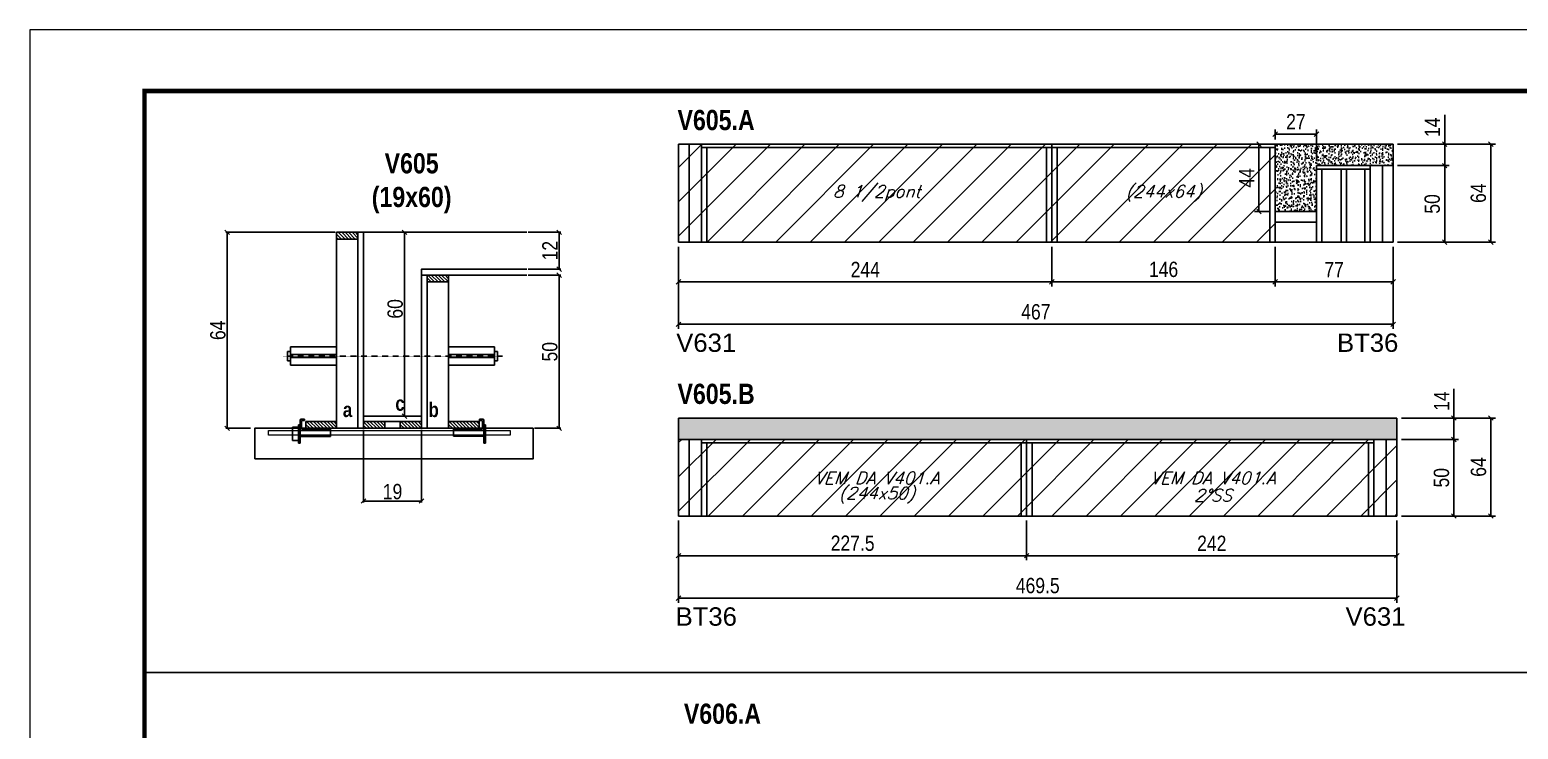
# Model space of a CAD drawing. Extents: x 3309 to 9590, y -2522 to 14608.
# Drawn here: x 4908 to 5881, y 13003 to 13459 of the extents above; entities that cross this region are included whole.
import ezdxf

# ---------------------------------------------------------------- set-up
doc = ezdxf.new("R2010")
doc.units = 0
doc.linetypes.add('DASHED', pattern=[0.75, 0.5, -0.25])
doc.linetypes.add('HIDDEN', pattern=[0.375, 0.25, -0.125])
for name, color, linetype in [('5', 5, 'Continuous'), ('barrote', 251, 'Continuous'), ('COTA', 241, 'Continuous'), ('detalhes', 4, 'Continuous'), ('NOMENCLATURA', 7, 'Continuous'), ('Painéis', 200, 'Continuous'), ('presilha', 1, 'Continuous'), ('SARR_2.2x10', 60, 'Continuous'), ('SARR_2.2x7', 40, 'Continuous'), ('SARR_3.5x7', 81, 'Continuous'), ('TENSOR', 3, 'Continuous'), ('texto', 7, 'Continuous')]:
    doc.layers.add(name, color=color, linetype=linetype)
for name, color, linetype, lineweight in [('CONCRETO', 251, 'Continuous', 25), ('Folhas', 255, 'Continuous', 9), ('Hachura', 251, 'Continuous', 9), ('SARRAFO DE PRESSAO', 251, 'DASHED', 9), ('SCO-___-LAJ', 2, 'Continuous', 0)]:
    doc.layers.add(name, color=color, linetype=linetype, lineweight=lineweight)
doc.styles.add('COTA TECNICA', font='techl___.ttf', dxfattribs={"height": 10})
doc.styles.add('COTA TECNICA 2X', font='techl___.ttf', dxfattribs={"height": 10})
doc.styles.add('Romans', font='romans.shx')
doc.styles.get("Standard").update_dxf_attribs({"font": 'arial.ttf'})
doc.styles.add('TECNICA', font='techb___.ttf', dxfattribs={"height": 10})
doc.dimstyles.new('PAINEL', dxfattribs={"dimtxt": 10, "dimasz": 3, "dimexe": 3, "dimexo": 3, "dimgap": 3, "dimtad": 1, "dimdec": 1, "dimzin": 12, "dimdsep": 46, "dimtxsty": 'COTA TECNICA', "dimblk1": 'OBLIQUE', "dimblk2": 'OBLIQUE', "dimsah": 1, "dimcen": 0.9, "dimclrd": 4, "dimclre": 4, "dimclrt": 240, "dimadec": 1, "dimazin": 3, "dimtfac": 1, "dimtdec": 1, "dimtmove": 0, "dimatfit": 3, "dimfxl": 1, "dimtolj": 1, "dimtzin": 12, "dimarcsym": 0})
doc.dimstyles.new('SECAO', dxfattribs={"dimscale": 0.333333, "dimtxt": 5, "dimasz": 9, "dimexe": 3, "dimexo": 3, "dimgap": 3, "dimtad": 1, "dimdec": 1, "dimlfac": 0.5, "dimzin": 12, "dimdsep": 46, "dimtxsty": 'COTA TECNICA 2X', "dimblk1": 'OBLIQUE', "dimblk2": 'OBLIQUE', "dimsah": 1, "dimcen": 0.9, "dimclrd": 4, "dimclre": 4, "dimclrt": 240, "dimadec": 1, "dimazin": 3, "dimtfac": 1, "dimtdec": 1, "dimtmove": 0, "dimatfit": 3, "dimfxl": 1, "dimtolj": 1, "dimtzin": 12, "dimarcsym": 0})
pattern_1 = [(135, (38361.551, -110313.1504), (-1.122532015, -1.122532015), [])]

# ---------------------------------------------------------------- blocks, each defined once
blk = doc.blocks.new('9999999999')
at = {"layer": 'Folhas'}
blk.add_lwpolyline([(98138.98, 34190.21), (99623.98, 34190.21), (99623.98, 35240.21), (98138.98, 35240.21)], close=True, dxfattribs=at)
at = {"layer": 'Folhas', "color": 30, "const_width": 3}
blk.add_lwpolyline([(98213.98, 34230.21), (99583.98, 34230.21), (99583.98, 35200.21), (98213.98, 35200.21)], close=True, dxfattribs=at)
blk = doc.blocks.new('_Oblique')
at = {"color": 0, "linetype": 'ByBlock', "lineweight": -2}
blk.add_line((-0.5, -0.5), (0.5, 0.5), dxfattribs=at)
blk = doc.blocks.new('*D12')
at = {"layer": 'COTA', "color": 4, "lineweight": -2, "transparency": 16777216}
for p, q in [((5126.01, 13198.02), (5126.01, 13150.55)), ((5164.01, 13198.02), (5164.01, 13150.55)), ((5164.01, 13151.55), (5126.01, 13151.55))]:
    blk.add_line(p, q, dxfattribs=at)
at = {"layer": 'Defpoints', "color": 0, "transparency": 16777216}
for p in [(5126.01, 13199.02), (5164.01, 13199.02), (5126.01, 13151.55)]:
    blk.add_point(p, dxfattribs=at)
at = {"layer": 'COTA', "color": 4, "lineweight": -2, "transparency": 16777216, "xscale": 3, "yscale": 3, "zscale": 3, "rotation": 180}
blk.add_blockref('_Oblique', (5126.01, 13151.55), dxfattribs=at)
at = {"layer": 'COTA', "color": 4, "lineweight": -2, "transparency": 16777216, "xscale": 3, "yscale": 3, "zscale": 3}
blk.add_blockref('_Oblique', (5164.01, 13151.55), dxfattribs=at)
at = {"layer": 'COTA', "color": 240, "transparency": 16777216, "insert": (5145.01, 13157.63), "char_height": 10, "attachment_point": 5, "style": 'COTA TECNICA 2X'}
blk.add_mtext('\\A1;19', dxfattribs=at)
blk = doc.blocks.new('PRESILHA METÁLICA 1')
at = {"layer": 'presilha'}
for p, q in [((6, 15.5), (7.5, 15.5)), ((6, -2.5), (6, 15.5)), ((7.5, 10.6), (7.5, 19.9)), ((7.5, 15.5), (7.5, -2.5)), ((12, 21), (8.6, 21)), ((9, 11.6), (9, 18.9)), ((12, 19.5), (9.6, 19.5)), ((12, 21), (12, 19.5)), ((0, 13), (6, 13)), ((0, 13), (0, 0)), ((6, 0), (0, 0)), ((6, 13), (6, 0)), ((37.5, 4.1), (7.5, 4.1)), ((37.5, 11), (9.6, 11)), ((37.5, 11), (37.5, 4.1)), ((7.5, -2.5), (6, -2.5))]:
    blk.add_line(p, q, dxfattribs=at)
for centre, radius, start, end in [((8.6, 19.9), 1.14, 90, 180), ((9.6, 18.9), 0.57, 90, 180), ((9.6, 11.6), 0.57, 180, 270)]:
    blk.add_arc(centre, radius, start, end, dxfattribs=at)
blk = doc.blocks.new('PRESILHA METÁLICA 2')
at = {"layer": 'presilha'}
for p, q in [((-5.2, 23.5), (-5.2, 22)), ((-5.2, 23.5), (-1.9, 23.5)), ((-5.2, 22), (-2.8, 22)), ((-2.2, 14.1), (-2.2, 21.4)), ((0.8, 18), (-0.8, 18)), ((-0.8, 18), (-0.8, 0)), ((-0.8, 14.6), (-0.8, 22.4)), ((0.8, 0), (0.8, 18)), ((-30.8, 13.5), (-30.8, 6.6)), ((-30.8, 13.5), (-2.8, 13.5)), ((-30.8, 6.6), (-0.8, 6.6)), ((-0.8, 0), (0.8, 0))]:
    blk.add_line(p, q, dxfattribs=at)
for centre, radius, start, end in [((-2.8, 21.4), 0.57, 0, 90), ((-1.9, 22.4), 1.14, 0, 90), ((-2.8, 14.1), 0.57, 270, 0)]:
    blk.add_arc(centre, radius, start, end, dxfattribs=at)
blk = doc.blocks.new('*D13')
at = {"layer": 'COTA', "color": 4, "lineweight": -2, "transparency": 16777216}
for p, q in [((5107.41, 13327.02), (5035.97, 13327.02)), ((5036.97, 13327.02), (5036.97, 13199.02)), ((5052.2, 13199.02), (5035.97, 13199.02))]:
    blk.add_line(p, q, dxfattribs=at)
at = {"layer": 'Defpoints', "color": 0, "transparency": 16777216}
for p in [(5108.41, 13327.02), (5036.97, 13199.02), (5053.2, 13199.02)]:
    blk.add_point(p, dxfattribs=at)
at = {"layer": 'COTA', "color": 4, "lineweight": -2, "transparency": 16777216, "xscale": 3, "yscale": 3, "zscale": 3}
for p, rotation in [((5036.97, 13327.02), 90), ((5036.97, 13199.02), 270)]:
    blk.add_blockref('_Oblique', p, dxfattribs=dict(at, rotation=rotation))
at = {"layer": 'COTA', "color": 240, "transparency": 16777216, "insert": (5030.86, 13263.02), "char_height": 10, "attachment_point": 5, "rotation": 90, "style": 'COTA TECNICA 2X'}
blk.add_mtext('\\A1;64', dxfattribs=at)
blk = doc.blocks.new('*D14')
at = {"layer": 'COTA', "color": 4, "lineweight": -2, "transparency": 16777216}
for p, q in [((5233.71, 13299.02), (5254.93, 13299.02)), ((5253.93, 13299.02), (5253.93, 13199.02)), ((5237.83, 13199.02), (5254.93, 13199.02))]:
    blk.add_line(p, q, dxfattribs=at)
at = {"layer": 'Defpoints', "color": 0, "transparency": 16777216}
for p in [(5232.71, 13299.02), (5236.83, 13199.02), (5253.93, 13199.02)]:
    blk.add_point(p, dxfattribs=at)
at = {"layer": 'COTA', "color": 4, "lineweight": -2, "transparency": 16777216, "xscale": 3, "yscale": 3, "zscale": 3}
for p, rotation in [((5253.93, 13299.02), 90), ((5253.93, 13199.02), 270)]:
    blk.add_blockref('_Oblique', p, dxfattribs=dict(at, rotation=rotation))
at = {"layer": 'COTA', "color": 240, "transparency": 16777216, "insert": (5247.82, 13249.02), "char_height": 10, "attachment_point": 5, "rotation": 90, "style": 'COTA TECNICA 2X'}
blk.add_mtext('\\A1;50', dxfattribs=at)
blk = doc.blocks.new('*D15')
at = {"layer": 'COTA', "color": 4, "lineweight": -2, "transparency": 16777216}
for p, q in [((5163.01, 13327.02), (5151.84, 13327.02)), ((5152.84, 13207.02), (5152.84, 13327.02)), ((5163.01, 13207.02), (5151.84, 13207.02))]:
    blk.add_line(p, q, dxfattribs=at)
at = {"layer": 'Defpoints', "color": 0, "transparency": 16777216}
for p in [(5152.84, 13327.02), (5164.01, 13327.02), (5164.01, 13207.02)]:
    blk.add_point(p, dxfattribs=at)
at = {"layer": 'COTA', "color": 4, "lineweight": -2, "transparency": 16777216, "xscale": 3, "yscale": 3, "zscale": 3}
for p, rotation in [((5152.84, 13327.02), 90), ((5152.84, 13207.02), 270)]:
    blk.add_blockref('_Oblique', p, dxfattribs=dict(at, rotation=rotation))
at = {"layer": 'COTA', "color": 240, "transparency": 16777216, "insert": (5146.73, 13277.02), "char_height": 10, "attachment_point": 5, "rotation": 90, "style": 'COTA TECNICA 2X'}
blk.add_mtext('\\A1;60', dxfattribs=at)
blk = doc.blocks.new('*D16')
at = {"layer": 'COTA', "color": 4, "lineweight": -2, "transparency": 16777216}
for p, q in [((5233.71, 13327.02), (5254.93, 13327.02)), ((5253.93, 13303.02), (5253.93, 13327.02)), ((5233.71, 13303.02), (5254.93, 13303.02))]:
    blk.add_line(p, q, dxfattribs=at)
at = {"layer": 'Defpoints', "color": 0, "transparency": 16777216}
for p in [(5232.71, 13327.02), (5253.93, 13327.02), (5232.71, 13303.02)]:
    blk.add_point(p, dxfattribs=at)
at = {"layer": 'COTA', "color": 4, "lineweight": -2, "transparency": 16777216, "xscale": 3, "yscale": 3, "zscale": 3}
for p, rotation in [((5253.93, 13327.02), 90), ((5253.93, 13303.02), 270)]:
    blk.add_blockref('_Oblique', p, dxfattribs=dict(at, rotation=rotation))
at = {"layer": 'COTA', "color": 240, "transparency": 16777216, "insert": (5247.87, 13315.02), "char_height": 10, "attachment_point": 5, "rotation": 90, "style": 'COTA TECNICA 2X'}
blk.add_mtext('\\A1;12', dxfattribs=at)
blk = doc.blocks.new('*D17')
at = {"layer": 'COTA', "color": 4, "linetype": 'ByBlock', "lineweight": -2, "transparency": 16777216}
for p, q in [((5332.01, 13317.57), (5332.01, 13291.66)), ((5576.01, 13317.57), (5576.01, 13291.66)), ((5576.01, 13294.66), (5332.01, 13294.66))]:
    blk.add_line(p, q, dxfattribs=at)
at = {"layer": 'Defpoints', "color": 0, "linetype": 'ByBlock', "transparency": 16777216}
for p in [(5332.01, 13320.57), (5576.01, 13320.57), (5332.01, 13294.66)]:
    blk.add_point(p, dxfattribs=at)
at = {"layer": 'COTA', "color": 4, "linetype": 'ByBlock', "lineweight": -2, "transparency": 16777216, "xscale": 3, "yscale": 3, "zscale": 3, "rotation": 180}
blk.add_blockref('_Oblique', (5332.01, 13294.66), dxfattribs=at)
at = {"layer": 'COTA', "color": 4, "linetype": 'ByBlock', "lineweight": -2, "transparency": 16777216, "xscale": 3, "yscale": 3, "zscale": 3}
blk.add_blockref('_Oblique', (5576.01, 13294.66), dxfattribs=at)
at = {"layer": 'COTA', "color": 240, "linetype": 'ByBlock', "transparency": 16777216, "insert": (5454.01, 13302.73), "char_height": 10, "attachment_point": 5, "style": 'COTA TECNICA'}
blk.add_mtext('\\A1;244', dxfattribs=at)
blk = doc.blocks.new('*D20')
at = {"layer": 'COTA', "color": 4, "linetype": 'ByBlock', "lineweight": -2, "transparency": 16777216}
for p, q in [((5332.01, 13317.57), (5332.01, 13263.95)), ((5799.01, 13317.57), (5799.01, 13263.95)), ((5799.01, 13266.95), (5332.01, 13266.95))]:
    blk.add_line(p, q, dxfattribs=at)
at = {"layer": 'Defpoints', "color": 0, "linetype": 'ByBlock', "transparency": 16777216}
for p in [(5332.01, 13320.57), (5799.01, 13320.57), (5332.01, 13266.95)]:
    blk.add_point(p, dxfattribs=at)
at = {"layer": 'COTA', "color": 4, "linetype": 'ByBlock', "lineweight": -2, "transparency": 16777216, "xscale": 3, "yscale": 3, "zscale": 3, "rotation": 180}
blk.add_blockref('_Oblique', (5332.01, 13266.95), dxfattribs=at)
at = {"layer": 'COTA', "color": 4, "linetype": 'ByBlock', "lineweight": -2, "transparency": 16777216, "xscale": 3, "yscale": 3, "zscale": 3}
blk.add_blockref('_Oblique', (5799.01, 13266.95), dxfattribs=at)
at = {"layer": 'COTA', "color": 240, "linetype": 'ByBlock', "transparency": 16777216, "insert": (5565.51, 13275.05), "char_height": 10, "attachment_point": 5, "style": 'COTA TECNICA'}
blk.add_mtext('\\A1;467', dxfattribs=at)
blk = doc.blocks.new('*D18')
at = {"layer": 'COTA', "color": 4, "lineweight": -2, "transparency": 16777216}
for p, q in [((5576.01, 13317.57), (5576.01, 13291.66)), ((5722.01, 13317.57), (5722.01, 13291.66)), ((5576.01, 13294.66), (5722.01, 13294.66))]:
    blk.add_line(p, q, dxfattribs=at)
at = {"layer": 'Defpoints', "color": 0, "transparency": 16777216}
for p in [(5576.01, 13320.57, 0), (5722.01, 13320.57, 0), (5722.01, 13294.66)]:
    blk.add_point(p, dxfattribs=at)
at = {"layer": 'COTA', "color": 4, "lineweight": -2, "transparency": 16777216, "xscale": 3, "yscale": 3, "zscale": 3, "rotation": 180}
blk.add_blockref('_Oblique', (5576.01, 13294.66), dxfattribs=at)
at = {"layer": 'COTA', "color": 4, "lineweight": -2, "transparency": 16777216, "xscale": 3, "yscale": 3, "zscale": 3}
blk.add_blockref('_Oblique', (5722.01, 13294.66), dxfattribs=at)
at = {"layer": 'COTA', "color": 240, "transparency": 16777216, "insert": (5649.01, 13302.76), "char_height": 10, "attachment_point": 5, "style": 'COTA TECNICA'}
blk.add_mtext('\\A1;146', dxfattribs=at)
blk = doc.blocks.new('*D19')
at = {"layer": 'COTA', "color": 4, "lineweight": -2, "transparency": 16777216}
for p, q in [((5802.01, 13370.57), (5835.76, 13370.57)), ((5832.76, 13370.57), (5832.76, 13320.57)), ((5802.01, 13320.57), (5835.76, 13320.57))]:
    blk.add_line(p, q, dxfattribs=at)
at = {"layer": 'Defpoints', "color": 0, "transparency": 16777216}
for p in [(5799.01, 13370.57, 0), (5799.01, 13320.57, 0), (5832.76, 13320.57)]:
    blk.add_point(p, dxfattribs=at)
at = {"layer": 'COTA', "color": 4, "lineweight": -2, "transparency": 16777216, "xscale": 3, "yscale": 3, "zscale": 3}
for p, rotation in [((5832.76, 13370.57), 90), ((5832.76, 13320.57), 270)]:
    blk.add_blockref('_Oblique', p, dxfattribs=dict(at, rotation=rotation))
at = {"layer": 'COTA', "color": 240, "transparency": 16777216, "insert": (5824.65, 13345.57), "char_height": 10, "attachment_point": 5, "rotation": 90, "style": 'COTA TECNICA'}
blk.add_mtext('\\A1;50', dxfattribs=at)
blk = doc.blocks.new('*D21')
at = {"layer": 'Defpoints', "color": 0, "transparency": 16777216}
for p in [(5722.01, 13320.57, 0), (5799.01, 13320.57, 0), (5799.01, 13294.66)]:
    blk.add_point(p, dxfattribs=at)
at = {"layer": 'Painéis', "color": 4, "lineweight": -2, "transparency": 16777216}
for p, q in [((5722.01, 13317.57), (5722.01, 13291.66)), ((5799.01, 13317.57), (5799.01, 13291.66)), ((5722.01, 13294.66), (5799.01, 13294.66))]:
    blk.add_line(p, q, dxfattribs=at)
at = {"layer": 'Painéis', "color": 4, "lineweight": -2, "transparency": 16777216, "xscale": 3, "yscale": 3, "zscale": 3, "rotation": 180}
blk.add_blockref('_Oblique', (5722.01, 13294.66), dxfattribs=at)
at = {"layer": 'Painéis', "color": 4, "lineweight": -2, "transparency": 16777216, "xscale": 3, "yscale": 3, "zscale": 3}
blk.add_blockref('_Oblique', (5799.01, 13294.66), dxfattribs=at)
at = {"layer": 'Painéis', "color": 240, "transparency": 16777216, "insert": (5760.51, 13302.73), "char_height": 10, "attachment_point": 5, "style": 'COTA TECNICA'}
blk.add_mtext('\\A1;77', dxfattribs=at)
blk = doc.blocks.new('*D22')
at = {"layer": 'COTA', "color": 4, "lineweight": -2, "transparency": 16777216}
for p, q in [((5832.76, 13384.57), (5832.76, 13403.69)), ((5802.01, 13384.57), (5835.76, 13384.57)), ((5832.76, 13370.57), (5832.76, 13384.57)), ((5802.01, 13370.57), (5835.76, 13370.57))]:
    blk.add_line(p, q, dxfattribs=at)
at = {"layer": 'Defpoints', "color": 0, "transparency": 16777216}
for p in [(5799.01, 13384.57, 0), (5832.76, 13384.57), (5799.01, 13370.57, 0)]:
    blk.add_point(p, dxfattribs=at)
at = {"layer": 'COTA', "color": 4, "lineweight": -2, "transparency": 16777216, "xscale": 3, "yscale": 3, "zscale": 3}
for p, rotation in [((5832.76, 13384.57), 90), ((5832.76, 13370.57), 270)]:
    blk.add_blockref('_Oblique', p, dxfattribs=dict(at, rotation=rotation))
at = {"layer": 'COTA', "color": 240, "transparency": 16777216, "insert": (5824.69, 13395.63), "char_height": 10, "attachment_point": 5, "rotation": 90, "style": 'COTA TECNICA'}
blk.add_mtext('\\A1;14', dxfattribs=at)
blk = doc.blocks.new('*D23')
at = {"layer": 'COTA', "color": 4, "lineweight": -2, "transparency": 16777216}
for p, q in [((5802.01, 13384.57), (5865.9, 13384.57)), ((5862.9, 13320.57), (5862.9, 13384.57)), ((5802.01, 13320.57), (5865.9, 13320.57))]:
    blk.add_line(p, q, dxfattribs=at)
at = {"layer": 'Defpoints', "color": 0, "transparency": 16777216}
for p in [(5799.01, 13384.57, 0), (5862.9, 13384.57), (5799.01, 13320.57, 0)]:
    blk.add_point(p, dxfattribs=at)
at = {"layer": 'COTA', "color": 4, "lineweight": -2, "transparency": 16777216, "xscale": 3, "yscale": 3, "zscale": 3}
for p, rotation in [((5862.9, 13384.57), 90), ((5862.9, 13320.57), 270)]:
    blk.add_blockref('_Oblique', p, dxfattribs=dict(at, rotation=rotation))
at = {"layer": 'COTA', "color": 240, "transparency": 16777216, "insert": (5854.8, 13352.57), "char_height": 10, "attachment_point": 5, "rotation": 90, "style": 'COTA TECNICA'}
blk.add_mtext('\\A1;64', dxfattribs=at)
blk = doc.blocks.new('*D24')
at = {"layer": 'COTA', "color": 4, "lineweight": -2, "transparency": 16777216}
for p, q in [((5722.01, 13387.57), (5722.01, 13394.19)), ((5722.01, 13391.19), (5749.01, 13391.19)), ((5749.01, 13373.57), (5749.01, 13394.19))]:
    blk.add_line(p, q, dxfattribs=at)
at = {"layer": 'Defpoints', "color": 0, "transparency": 16777216}
for p in [(5749.01, 13391.19), (5722.01, 13384.57, 0), (5749.01, 13370.57, 0)]:
    blk.add_point(p, dxfattribs=at)
at = {"layer": 'COTA', "color": 4, "lineweight": -2, "transparency": 16777216, "xscale": 3, "yscale": 3, "zscale": 3, "rotation": 180}
blk.add_blockref('_Oblique', (5722.01, 13391.19), dxfattribs=at)
at = {"layer": 'COTA', "color": 4, "lineweight": -2, "transparency": 16777216, "xscale": 3, "yscale": 3, "zscale": 3}
blk.add_blockref('_Oblique', (5749.01, 13391.19), dxfattribs=at)
at = {"layer": 'COTA', "color": 240, "transparency": 16777216, "insert": (5735.51, 13399.26), "char_height": 10, "attachment_point": 5, "style": 'COTA TECNICA'}
blk.add_mtext('\\A1;27', dxfattribs=at)
blk = doc.blocks.new('*D25')
at = {"layer": 'COTA', "color": 4, "lineweight": -2, "transparency": 16777216}
for p, q in [((5719.01, 13384.57), (5708.38, 13384.57)), ((5711.38, 13384.57), (5711.38, 13340.57)), ((5719.01, 13340.57), (5708.38, 13340.57))]:
    blk.add_line(p, q, dxfattribs=at)
at = {"layer": 'Defpoints', "color": 0, "transparency": 16777216}
for p in [(5722.01, 13384.57, 0), (5711.38, 13340.57), (5722.01, 13340.57, 0)]:
    blk.add_point(p, dxfattribs=at)
at = {"layer": 'COTA', "color": 4, "lineweight": -2, "transparency": 16777216, "xscale": 3, "yscale": 3, "zscale": 3}
for p, rotation in [((5711.38, 13384.57), 90), ((5711.38, 13340.57), 270)]:
    blk.add_blockref('_Oblique', p, dxfattribs=dict(at, rotation=rotation))
at = {"layer": 'COTA', "color": 240, "transparency": 16777216, "insert": (5703.31, 13362.57), "char_height": 10, "attachment_point": 5, "rotation": 90, "style": 'COTA TECNICA'}
blk.add_mtext('\\A1;44', dxfattribs=at)
blk = doc.blocks.new('*D26')
at = {"layer": 'COTA', "color": 4, "linetype": 'ByBlock', "lineweight": -2, "transparency": 16777216}
for p, q in [((5332.01, 13138.74), (5332.01, 13112.83)), ((5559.51, 13138.74), (5559.51, 13112.83)), ((5559.51, 13115.83), (5332.01, 13115.83))]:
    blk.add_line(p, q, dxfattribs=at)
at = {"layer": 'Defpoints', "color": 0, "linetype": 'ByBlock', "transparency": 16777216}
for p in [(5332.01, 13141.74), (5559.51, 13141.74), (5332.01, 13115.83)]:
    blk.add_point(p, dxfattribs=at)
at = {"layer": 'COTA', "color": 4, "linetype": 'ByBlock', "lineweight": -2, "transparency": 16777216, "xscale": 3, "yscale": 3, "zscale": 3, "rotation": 180}
blk.add_blockref('_Oblique', (5332.01, 13115.83), dxfattribs=at)
at = {"layer": 'COTA', "color": 4, "linetype": 'ByBlock', "lineweight": -2, "transparency": 16777216, "xscale": 3, "yscale": 3, "zscale": 3}
blk.add_blockref('_Oblique', (5559.51, 13115.83), dxfattribs=at)
at = {"layer": 'COTA', "color": 240, "linetype": 'ByBlock', "transparency": 16777216, "insert": (5445.76, 13123.94), "char_height": 10, "attachment_point": 5, "style": 'COTA TECNICA'}
blk.add_mtext('\\A1;227.5', dxfattribs=at)
blk = doc.blocks.new('*D29')
at = {"layer": 'COTA', "color": 4, "linetype": 'ByBlock', "lineweight": -2, "transparency": 16777216}
for p, q in [((5332.01, 13138.74), (5332.01, 13085.12)), ((5801.51, 13138.74), (5801.51, 13085.12)), ((5801.51, 13088.12), (5332.01, 13088.12))]:
    blk.add_line(p, q, dxfattribs=at)
at = {"layer": 'Defpoints', "color": 0, "linetype": 'ByBlock', "transparency": 16777216}
for p in [(5332.01, 13141.74), (5801.51, 13141.74), (5332.01, 13088.12)]:
    blk.add_point(p, dxfattribs=at)
at = {"layer": 'COTA', "color": 4, "linetype": 'ByBlock', "lineweight": -2, "transparency": 16777216, "xscale": 3, "yscale": 3, "zscale": 3, "rotation": 180}
blk.add_blockref('_Oblique', (5332.01, 13088.12), dxfattribs=at)
at = {"layer": 'COTA', "color": 4, "linetype": 'ByBlock', "lineweight": -2, "transparency": 16777216, "xscale": 3, "yscale": 3, "zscale": 3}
blk.add_blockref('_Oblique', (5801.51, 13088.12), dxfattribs=at)
at = {"layer": 'COTA', "color": 240, "linetype": 'ByBlock', "transparency": 16777216, "insert": (5566.76, 13096.26), "char_height": 10, "attachment_point": 5, "style": 'COTA TECNICA'}
blk.add_mtext('\\A1;469.5', dxfattribs=at)
blk = doc.blocks.new('*D27')
at = {"layer": 'COTA', "color": 4, "lineweight": -2, "transparency": 16777216}
for p, q in [((5559.51, 13138.74), (5559.51, 13112.83)), ((5801.51, 13138.74), (5801.51, 13112.83)), ((5559.51, 13115.83), (5801.51, 13115.83))]:
    blk.add_line(p, q, dxfattribs=at)
at = {"layer": 'Defpoints', "color": 0, "transparency": 16777216}
for p in [(5559.51, 13141.74, 0), (5801.51, 13141.74, 0), (5801.51, 13115.83)]:
    blk.add_point(p, dxfattribs=at)
at = {"layer": 'COTA', "color": 4, "lineweight": -2, "transparency": 16777216, "xscale": 3, "yscale": 3, "zscale": 3, "rotation": 180}
blk.add_blockref('_Oblique', (5559.51, 13115.83), dxfattribs=at)
at = {"layer": 'COTA', "color": 4, "lineweight": -2, "transparency": 16777216, "xscale": 3, "yscale": 3, "zscale": 3}
blk.add_blockref('_Oblique', (5801.51, 13115.83), dxfattribs=at)
at = {"layer": 'COTA', "color": 240, "transparency": 16777216, "insert": (5680.51, 13123.9), "char_height": 10, "attachment_point": 5, "style": 'COTA TECNICA'}
blk.add_mtext('\\A1;242', dxfattribs=at)
blk = doc.blocks.new('*D28')
at = {"layer": 'COTA', "color": 4, "lineweight": -2, "transparency": 16777216}
for p, q in [((5804.51, 13191.74), (5841.8, 13191.74)), ((5838.8, 13191.74), (5838.8, 13141.74)), ((5804.51, 13141.74), (5841.8, 13141.74))]:
    blk.add_line(p, q, dxfattribs=at)
at = {"layer": 'Defpoints', "color": 0, "transparency": 16777216}
for p in [(5801.51, 13191.74, 0), (5801.51, 13141.74, 0), (5838.8, 13141.74)]:
    blk.add_point(p, dxfattribs=at)
at = {"layer": 'COTA', "color": 4, "lineweight": -2, "transparency": 16777216, "xscale": 3, "yscale": 3, "zscale": 3}
for p, rotation in [((5838.8, 13191.74), 90), ((5838.8, 13141.74), 270)]:
    blk.add_blockref('_Oblique', p, dxfattribs=dict(at, rotation=rotation))
at = {"layer": 'COTA', "color": 240, "transparency": 16777216, "insert": (5830.69, 13166.74), "char_height": 10, "attachment_point": 5, "rotation": 90, "style": 'COTA TECNICA'}
blk.add_mtext('\\A1;50', dxfattribs=at)
blk = doc.blocks.new('*D30')
at = {"layer": 'COTA', "color": 4, "lineweight": -2, "transparency": 16777216}
for p, q in [((5838.8, 13205.74), (5838.8, 13224.86)), ((5804.51, 13205.74), (5841.8, 13205.74)), ((5838.8, 13191.74), (5838.8, 13205.74)), ((5804.51, 13191.74), (5841.8, 13191.74))]:
    blk.add_line(p, q, dxfattribs=at)
at = {"layer": 'Defpoints', "color": 0, "transparency": 16777216}
for p in [(5801.51, 13205.74, 0), (5838.8, 13205.74), (5801.51, 13191.74, 0)]:
    blk.add_point(p, dxfattribs=at)
at = {"layer": 'COTA', "color": 4, "lineweight": -2, "transparency": 16777216, "xscale": 3, "yscale": 3, "zscale": 3}
for p, rotation in [((5838.8, 13205.74), 90), ((5838.8, 13191.74), 270)]:
    blk.add_blockref('_Oblique', p, dxfattribs=dict(at, rotation=rotation))
at = {"layer": 'COTA', "color": 240, "transparency": 16777216, "insert": (5830.73, 13216.8), "char_height": 10, "attachment_point": 5, "rotation": 90, "style": 'COTA TECNICA'}
blk.add_mtext('\\A1;14', dxfattribs=at)
blk = doc.blocks.new('*D31')
at = {"layer": 'COTA', "color": 4, "lineweight": -2, "transparency": 16777216}
for p, q in [((5804.51, 13205.74), (5865.99, 13205.74)), ((5862.99, 13205.74), (5862.99, 13141.74)), ((5804.51, 13141.74), (5865.99, 13141.74))]:
    blk.add_line(p, q, dxfattribs=at)
at = {"layer": 'Defpoints', "color": 0, "transparency": 16777216}
for p in [(5801.51, 13205.74, 0), (5801.51, 13141.74, 0), (5862.99, 13141.74)]:
    blk.add_point(p, dxfattribs=at)
at = {"layer": 'COTA', "color": 4, "lineweight": -2, "transparency": 16777216, "xscale": 3, "yscale": 3, "zscale": 3}
for p, rotation in [((5862.99, 13205.74), 90), ((5862.99, 13141.74), 270)]:
    blk.add_blockref('_Oblique', p, dxfattribs=dict(at, rotation=rotation))
at = {"layer": 'COTA', "color": 240, "transparency": 16777216, "insert": (5854.89, 13173.74), "char_height": 10, "attachment_point": 5, "rotation": 90, "style": 'COTA TECNICA'}
blk.add_mtext('\\A1;64', dxfattribs=at)

msp = doc.modelspace()

# ---------------------------------------------------------------- hatches: boundary and pattern name
at = {"layer": 'COTA'}
h = msp.add_hatch(dxfattribs=at)
h.set_pattern_fill('AR-CONC', color=256, scale=0.03)
h.set_pattern_definition([(50, (0, 57.5524), (5.4655401, -0.4781726), [0.5715, -6.2865]), (355, (0, 57.5524), (-1.0573026, 5.7317054), [0.4572, -5.0292175]), (100.451445, (0.4555, 57.5125), (4.4082374, 5.2535326), [0.4857003, -5.3427073]), (46.1842, (0, 59.0764), (8.1323712, -1.2612698), [0.85725, -9.42975]), (96.63556, (0.678, 58.971), (7.122124, 7.4227837), [0.7285507, -8.0140682]), (351.18415, (0, 59.076), (7.122124, 7.4227837), [0.685799, -7.543792]), (21, (0.762, 58.6954), (4.5484317, -3.067956), [0.5715, -6.2865]), (326, (0.762, 58.6954), (1.8540609, 5.525639), [0.4572, -5.0292]), (71.451445, (1.141, 58.4397), (6.4024926, 2.457683), [0.4857003, -5.3426981]), (37.5, (0, 57.5524), (0.0926581, 2.53665117), [0, -4.96824, 0, -5.1054, 0, -5.04825]), (7.5, (0, 57.5524), (2.0045899, 3.00541724), [0, -2.91084, 0, -4.85394, 0, -1.92405]), (327.5, (-1.6993, 57.5524), (4.06771786, -0.17186232), [0, -1.905, 0, -5.9436, 0, -7.8867]), (317.5, (-2.4613, 57.5524), (4.4438754, 0.7627947), [0, -2.4765, 0, -3.94716, 0, -5.6007])])
h.paths.add_polyline_path([(5749.01, 13370.57), (5799.01, 13370.57), (5799.01, 13384.57), (5722.01, 13384.57), (5722.01, 13340.57), (5749.01, 13340.57)])
h = msp.add_hatch(dxfattribs=at)
h.set_pattern_fill('AR-CONC', color=256, scale=0.03)
h.set_pattern_definition([(50, (-3528.7655, 2226.888), (5.46554, -0.4781726), [0.5715, -6.2865]), (355, (-3528.7655, 2226.888), (-1.0573026, 5.7317054), [0.4572, -5.0292175]), (100.451445, (-3528.31, 2226.8483), (4.4082374, 5.2535326), [0.4857003, -5.3427073]), (46.1842, (-3528.7655, 2228.412), (8.1323712, -1.2612698), [0.85725, -9.42975]), (96.63556, (-3528.088, 2228.307), (7.122124, 7.4227837), [0.7285507, -8.0140682]), (351.18415, (-3528.7655, 2228.412), (7.122124, 7.4227837), [0.685799, -7.543792]), (21, (-3528.0035, 2228.031), (4.5484317, -3.067956), [0.5715, -6.2865]), (326, (-3528.0035, 2228.031), (1.8540609, 5.525639), [0.4572, -5.0292]), (71.451445, (-3527.6245, 2227.7755), (6.4024926, 2.457683), [0.4857003, -5.3426981]), (37.5, (-3528.7655, 2226.8882), (0.0926581, 2.53665117), [0, -4.96824, 0, -5.1054, 0, -5.04825]), (7.5, (-3528.7655, 2226.8882), (2.0045899, 3.00541724), [0, -2.91084, 0, -4.85394, 0, -1.92405]), (327.5, (-3530.4648, 2226.8882), (4.06771786, -0.17186232), [0, -1.905, 0, -5.9436, 0, -7.8867]), (317.5, (-3531.2268, 2226.888), (4.4438754, 0.7627947), [0, -2.4765, 0, -3.94716, 0, -5.6007])])
h.paths.add_polyline_path([(5332.01, 13205.74), (5332.01, 13191.74), (5801.51, 13191.74), (5801.51, 13205.74)])
at = {"layer": 'Hachura'}
h = msp.add_hatch(dxfattribs=at)
h.set_pattern_fill('ANSI31', color=256, scale=5)
h.paths.add_polyline_path([(5576.01, 13384.57), (5332.01, 13384.57), (5332.01, 13320.57), (5576.01, 13320.57)])
h.paths.add_polyline_path([(5722.01, 13384.57), (5576.01, 13384.57), (5576.01, 13320.57), (5722.01, 13320.57)])
h = msp.add_hatch(dxfattribs=at)
h.set_pattern_fill('ANSI31', color=256, scale=5)
h.paths.add_polyline_path([(5559.51, 13191.74), (5332.01, 13191.74), (5332.01, 13141.74), (5559.51, 13141.74)])
h.paths.add_polyline_path([(5801.51, 13191.74), (5559.51, 13191.74), (5559.51, 13141.74), (5801.51, 13141.74)])
at = {"layer": 'SARR_2.2x10'}
h = msp.add_hatch(dxfattribs=at)
h.set_pattern_fill('ANSI31', color=256, scale=0.5, angle=90)
h.set_pattern_definition([(135, (38281.951, -110313.1504), (-1.122532015, -1.122532015), [])])
h.paths.add_polyline_path([(5088.41, 13203.42), (5088.41, 13199.02), (5108.41, 13199.02), (5108.41, 13203.42)])
h = msp.add_hatch(dxfattribs=at)
h.set_pattern_fill('ANSI31', color=256, scale=0.5, angle=90)
h.set_pattern_definition([(135, (38375.151, -110313.1504), (-1.122532015, -1.122532015), [])])
h.paths.add_polyline_path([(5181.61, 13203.42), (5181.61, 13199.02), (5201.61, 13199.02), (5201.61, 13203.42)])
at = {"layer": 'SARR_2.2x7'}
h = msp.add_hatch(dxfattribs=at)
h.set_pattern_fill('ANSI31', color=256, scale=0.5, angle=90)
h.set_pattern_definition([(135, (38295.951, -110189.5504), (-1.122532015, -1.122532015), [])])
h.paths.add_polyline_path([(5122.41, 13327.02), (5122.41, 13322.62), (5108.41, 13322.62), (5108.41, 13327.02)])
h = msp.add_hatch(dxfattribs=at)
h.set_pattern_fill('ANSI31', color=256, scale=0.5, angle=90)
h.set_pattern_definition([(135, (38275.951, -110217.5504), (-1.122532015, -1.122532015), [])])
h.paths.add_polyline_path([(5167.61, 13299.02), (5167.61, 13294.62), (5181.61, 13294.62), (5181.61, 13299.02)])
h = msp.add_hatch(dxfattribs=at)
h.set_pattern_fill('ANSI31', color=256, scale=0.5, angle=90)
h.set_pattern_definition(pattern_1)
h.paths.add_polyline_path([(5140.01, 13199.02), (5140.01, 13203.42), (5126.01, 13203.42), (5126.01, 13199.02)])
h = msp.add_hatch(dxfattribs=at)
h.set_pattern_fill('ANSI31', color=256, scale=0.5, angle=90)
h.set_pattern_definition(pattern_1)
h.paths.add_polyline_path([(5150.01, 13203.42), (5150.01, 13199.02), (5164.01, 13199.02), (5164.01, 13203.42)])

# ---------------------------------------------------------------- linework, layer by layer
at = {"ltscale": 3}
for p, q in [((5078.41, 13252.17), (5078.41, 13240.17)), ((5078.41, 13252.17), (5108.41, 13252.17)), ((5211.61, 13252.17), (5181.61, 13252.17)), ((5211.61, 13252.17), (5211.61, 13240.17)), ((5076.41, 13249.17), (5076.41, 13243.17)), ((5078.41, 13249.17), (5076.41, 13249.17)), ((5078.41, 13243.17), (5076.41, 13243.17)), ((5108.41, 13247.17), (5078.41, 13247.17)), ((5108.41, 13245.17), (5078.41, 13245.17)), ((5181.61, 13247.17), (5211.61, 13247.17)), ((5181.61, 13245.17), (5211.61, 13245.17)), ((5213.61, 13249.17), (5211.61, 13249.17)), ((5211.61, 13243.17), (5213.61, 13243.17)), ((5213.61, 13249.17), (5213.61, 13243.17)), ((5078.41, 13240.17), (5108.41, 13240.17)), ((5211.61, 13240.17), (5181.61, 13240.17))]:
    msp.add_line(p, q, dxfattribs=at)
at = {"layer": 'barrote'}
msp.add_lwpolyline([(5054.96, 13179.02), (5236.87, 13179.02), (5236.87, 13199.02), (5054.96, 13199.02)], close=True, dxfattribs=at)
at = {"layer": 'CONCRETO', "linetype": 'Continuous'}
msp.add_line((5232.71, 13327.02), (5108.41, 13327.02), dxfattribs=at)
at = {"layer": 'COTA'}
for p, q in [((5722.01, 13384.57, 0), (5799.01, 13384.57, 0)), ((5799.01, 13384.57, 0), (5799.01, 13370.57, 0)), ((5749.01, 13340.57, 0), (5749.01, 13320.57, 0)), ((5332.01, 13191.74, 0), (5332.01, 13205.74, 0)), ((5332.01, 13205.74, 0), (5801.51, 13205.74, 0)), ((5801.51, 13191.74, 0), (5801.51, 13205.74, 0)), ((4982.87, 13039.56), (6352.87, 13039.56))]:
    msp.add_line(p, q, dxfattribs=at)
at = {"layer": 'detalhes', "color": 250}
msp.add_line((5054.96, 13179.02), (5054.96, 13199.02), dxfattribs=at)
at = {"layer": 'Painéis', "linetype": 'ByBlock'}
for p, q in [((5332.01, 13320.57, 0), (5332.01, 13384.57, 0)), ((5722.01, 13384.57, 0), (5332.01, 13384.57, 0)), ((5576.01, 13320.57, 0), (5576.01, 13384.57, 0)), ((5722.01, 13320.57, 0), (5722.01, 13384.57, 0)), ((5799.01, 13370.57, 0), (5749.01, 13370.57, 0)), ((5749.01, 13340.57, 0), (5749.01, 13370.57, 0)), ((5799.01, 13320.57, 0), (5799.01, 13370.57, 0)), ((5749.01, 13340.57, 0), (5722.01, 13340.57, 0)), ((5799.01, 13320.57, 0), (5332.01, 13320.57, 0)), ((5801.51, 13191.74, 0), (5332.01, 13191.74, 0)), ((5332.01, 13141.74, 0), (5332.01, 13191.74, 0)), ((5559.51, 13141.74, 0), (5559.51, 13191.74, 0)), ((5801.51, 13141.74, 0), (5801.51, 13191.74, 0)), ((5801.51, 13141.74, 0), (5332.01, 13141.74, 0))]:
    msp.add_line(p, q, dxfattribs=at)
at = {"layer": 'Painéis', "linetype": 'Continuous'}
for points in [[(5122.41, 13199.02), (5122.41, 13327.02), (5126.01, 13327.02), (5126.01, 13199.02)], [(5167.61, 13199.02), (5167.61, 13299.02), (5164.01, 13299.02), (5164.01, 13199.02)], [(5164.01, 13207.02), (5126.01, 13207.02), (5126.01, 13203.42), (5164.01, 13203.42)]]:
    msp.add_lwpolyline(points, close=True, dxfattribs=at)
at = {"layer": 'Painéis', "linetype": 'Continuous', "elevation": 0}
msp.add_lwpolyline([(5232.71, 13299.02), (5164.01, 13299.02), (5164.01, 13303.02), (5232.71, 13303.02)], dxfattribs=at)
at = {"layer": 'SARR_2.2x10'}
for points in [[(5088.41, 13203.42), (5108.41, 13203.42), (5108.41, 13199.02), (5088.41, 13199.02)], [(5181.61, 13203.42), (5201.61, 13203.42), (5201.61, 13199.02), (5181.61, 13199.02)]]:
    msp.add_lwpolyline(points, close=True, dxfattribs=at)
at = {"layer": 'SARR_2.2x7', "linetype": 'Continuous'}
for p, q in [((5339.01, 13320.57, 0), (5339.01, 13384.57, 0)), ((5576.01, 13382.37, 0), (5347.01, 13382.37, 0)), ((5722.01, 13382.37, 0), (5576.01, 13382.37, 0)), ((5792.01, 13320.57, 0), (5792.01, 13370.57, 0)), ((5784.01, 13368.37, 0), (5749.01, 13368.37, 0)), ((5749.01, 13333.57, 0), (5722.01, 13333.57, 0)), ((5339.01, 13141.74, 0), (5339.01, 13191.74, 0)), ((5559.51, 13189.54, 0), (5347.01, 13189.54, 0)), ((5786.51, 13189.54, 0), (5559.51, 13189.54, 0)), ((5794.51, 13141.74, 0), (5794.51, 13191.74, 0))]:
    msp.add_line(p, q, dxfattribs=at)
at = {"layer": 'SARR_2.2x7', "elevation": 0}
for points in [[(5108.41, 13327.02), (5122.41, 13327.02), (5122.41, 13322.62), (5108.41, 13322.62)], [(5181.61, 13299.02), (5167.61, 13299.02), (5167.61, 13294.62), (5181.61, 13294.62)]]:
    msp.add_lwpolyline(points, close=True, dxfattribs=at)
at = {"layer": 'SARR_2.2x7'}
for points in [[(5126.01, 13203.42), (5140.01, 13203.42), (5140.01, 13199.02), (5126.01, 13199.02)], [(5164.01, 13203.42), (5150.01, 13203.42), (5150.01, 13199.02), (5164.01, 13199.02)]]:
    msp.add_lwpolyline(points, close=True, dxfattribs=at)
at = {"layer": 'SARR_3.5x7'}
for p, q in [((5347.01, 13384.57, 0), (5347.01, 13320.57, 0)), ((5350.51, 13382.37, 0), (5350.51, 13320.57, 0)), ((5572.51, 13382.37, 0), (5572.51, 13320.57, 0)), ((5579.51, 13382.37, 0), (5579.51, 13320.57, 0)), ((5718.51, 13382.37, 0), (5718.51, 13320.57, 0)), ((5784.01, 13370.57, 0), (5784.01, 13320.57, 0)), ((5752.51, 13368.37, 0), (5752.51, 13320.57, 0)), ((5765.02, 13368.37, 0), (5765.02, 13320.57, 0)), ((5768.52, 13368.37, 0), (5768.52, 13320.57, 0)), ((5780.51, 13368.37, 0), (5780.51, 13320.57, 0)), ((5347.01, 13191.74, 0), (5347.01, 13141.74, 0)), ((5350.51, 13189.54, 0), (5350.51, 13141.74, 0)), ((5556.01, 13189.54, 0), (5556.01, 13141.74, 0)), ((5563.01, 13189.54, 0), (5563.01, 13141.74, 0)), ((5783.01, 13189.54, 0), (5783.01, 13141.74, 0)), ((5786.51, 13191.74, 0), (5786.51, 13141.74, 0))]:
    msp.add_line(p, q, dxfattribs=at)
for points in [[(5122.41, 13322.62), (5108.41, 13322.62), (5108.41, 13199.02), (5122.41, 13199.02)], [(5167.61, 13294.62), (5181.61, 13294.62), (5181.61, 13199.02), (5167.61, 13199.02)]]:
    msp.add_lwpolyline(points, close=True, dxfattribs=at)
at = {"layer": 'SCO-___-LAJ', "color": 1}
msp.add_lwpolyline([(5063.96, 13197.69), (5221.79, 13197.69), (5221.79, 13194.49), (5063.96, 13194.49)], close=True, dxfattribs=at)
at = {"layer": 'TENSOR', "linetype": 'HIDDEN', "ltscale": 0.5}
msp.add_line((5073.41, 13246.17), (5216.92, 13246.17), dxfattribs=at)

# ---------------------------------------------------------------- block references
at = {"layer": 'presilha', "xscale": 0.6666666666666666, "yscale": 0.6666666666666666, "zscale": 0.6666666666666666}
for name, p in [('PRESILHA METÁLICA 1', (5079.54, 13191.05)), ('PRESILHA METÁLICA 2', (5205.29, 13189.39))]:
    msp.add_blockref(name, p, dxfattribs=at)
at = {"layer": 'SARRAFO DE PRESSAO', "color": 6, "linetype": 'ByBlock'}
msp.add_blockref('9999999999', (-93231.11, -21780.92), dxfattribs=at)

# ---------------------------------------------------------------- texts
at = {"layer": '5', "linetype": 'Continuous'}
for s, rotation, p in [('V631', 359.99996, (5330.47, 13248.94, 0)), ('BT36', 359.99996, (5762.41, 13248.94, 0)), ('BT36', 0.00004, (5330.05, 13070.11, 0)), ('V631', 0.00004, (5767.97, 13070.11, 0))]:
    msp.add_text(s, height=12, rotation=rotation, dxfattribs=at).set_placement(p)
at = {"layer": 'detalhes', "style": 'TECNICA'}
for s, p in [('a', (5112.54, 13206.38)), ('c', (5146.83, 13210.49)), ('b', (5168.51, 13206.37))]:
    msp.add_text(s, height=9.6, dxfattribs=at).set_placement(p)
at = {"layer": 'NOMENCLATURA', "style": 'TECNICA'}
for s, p in [('V605.A', (5331.29, 13393.76, 0)), ('V605.B', (5331.29, 13214.93, 0)), ('V606.A', (5335.45, 13006.03, 0))]:
    msp.add_text(s, height=13.2, dxfattribs=at).set_placement(p)
at = {"layer": 'NOMENCLATURA', "insert": (5157.49, 13378.71), "char_height": 13.2, "attachment_point": 2, "style": 'TECNICA'}
msp.add_mtext_dynamic_manual_height_columns('V605\\P(19x60)', width=300.2766, gutter_width=1, heights=[0], dxfattribs=at)
at = {"layer": 'texto', "color": 2, "char_height": 8, "attachment_point": 5, "style": 'Romans'}
for s, insert in [('{\\Q19;\\C256;8 1/2pont}', (5461.51, 13352.41, 0)), ('{\\Q19;\\C256;(244x64)}', (5649.01, 13352.41, 0)), ('{\\Q19;\\C256;VEM DA V401.A}', (5461.51, 13166.58, 0)), ('{\\Q19;\\C256;VEM DA V401.A}', (5681.26, 13166.58, 0)), ('{\\Q19;\\C256;(244x50)}', (5461.51, 13155.31, 0)), ('{\\Q19;\\C256;2°SS}', (5681.26, 13155.31, 0))]:
    msp.add_mtext(s, dxfattribs=dict(at, insert=insert))

# ---------------------------------------------------------------- dimensions: what is measured, and where the dimension line sits
at = {"layer": 'COTA'}
for base, p1, p2, picture, middle in [((5749.01, 13391.19), (5722.01, 13384.57, 0), (5749.01, 13370.57, 0), '*D24', (5735.51, 13399.26)), ((5722.01, 13294.66, 0), (5576.01, 13320.57, 0), (5722.01, 13320.57, 0), '*D18', (5649.01, 13302.76, 0)), ((5801.51, 13115.83, 0), (5559.51, 13141.74, 0), (5801.51, 13141.74, 0), '*D27', (5680.51, 13123.9, 0))]:
    dim = msp.add_linear_dim(base=base, p1=p1, p2=p2, dimstyle='PAINEL', dxfattribs=at)
    dim.commit()
    dim.dimension.update_dxf_attribs({"geometry": picture, "text_midpoint": middle})
for base, p1, p2, dimstyle, picture, middle in [((5832.76, 13384.57), (5799.01, 13370.57, 0), (5799.01, 13384.57, 0), 'PAINEL', '*D22', (5824.69, 13395.63)), ((5711.38, 13340.57), (5722.01, 13384.57, 0), (5722.01, 13340.57, 0), 'PAINEL', '*D25', (5703.31, 13362.57)), ((5862.9, 13384.57), (5799.01, 13320.57, 0), (5799.01, 13384.57, 0), 'PAINEL', '*D23', (5854.8, 13352.57)), ((5832.76, 13320.57, 0), (5799.01, 13370.57, 0), (5799.01, 13320.57, 0), 'PAINEL', '*D19', (5824.65, 13345.57, 0)), ((5036.97, 13199.02, 0), (5108.41, 13327.02), (5053.2, 13199.02, 0), 'SECAO', '*D13', (5030.86, 13263.02, 0)), ((5253.93, 13327.02), (5232.71, 13303.02), (5232.71, 13327.02), 'SECAO', '*D16', (5247.87, 13315.02)), ((5253.93, 13199.02, 0), (5232.71, 13299.02), (5236.83, 13199.02, 0), 'SECAO', '*D14', (5247.82, 13249.02, 0)), ((5838.8, 13205.74, 0), (5801.51, 13191.74, 0), (5801.51, 13205.74, 0), 'PAINEL', '*D30', (5830.73, 13216.8, 0)), ((5862.99, 13141.74, 0), (5801.51, 13205.74, 0), (5801.51, 13141.74, 0), 'PAINEL', '*D31', (5854.89, 13173.74, 0)), ((5838.8, 13141.74, 0), (5801.51, 13191.74, 0), (5801.51, 13141.74, 0), 'PAINEL', '*D28', (5830.69, 13166.74, 0))]:
    dim = msp.add_linear_dim(base=base, p1=p1, p2=p2, angle=90, dimstyle=dimstyle, dxfattribs=at)
    dim.commit()
    dim.dimension.update_dxf_attribs({"geometry": picture, "text_midpoint": middle})
for base, p1, p2, angle, picture, middle in [((5152.84, 13327.02), (5164.01, 13207.02), (5164.01, 13327.02), 90, '*D15', (5152.84, 13277.02)), ((5126.01, 13151.55), (5164.01, 13199.02), (5126.01, 13199.02), 180, '*D12', (5145.01, 13151.55))]:
    dim = msp.add_linear_dim(base=base, p1=p1, p2=p2, angle=angle, dimstyle='SECAO', dxfattribs=at)
    dim.commit()
    dim.dimension.update_dxf_attribs({"geometry": picture, "text_midpoint": middle, "dimtype": 160})
at = {"layer": 'COTA', "linetype": 'ByBlock'}
for base, p1, p2, picture, middle in [((5332.01, 13294.66, 0), (5576.01, 13320.57, 0), (5332.01, 13320.57, 0), '*D17', (5454.01, 13302.73, 0)), ((5332.01, 13115.83, 0), (5559.51, 13141.74, 0), (5332.01, 13141.74, 0), '*D26', (5445.76, 13123.94, 0))]:
    dim = msp.add_linear_dim(base=base, p1=p1, p2=p2, angle=180, dimstyle='PAINEL', override={"dimtmove": 1}, dxfattribs=at)
    dim.commit()
    dim.dimension.update_dxf_attribs({"geometry": picture, "text_midpoint": middle})
for base, p1, p2, picture, middle in [((5332.01, 13266.95, 0), (5799.01, 13320.57, 0), (5332.01, 13320.57, 0), '*D20', (5565.51, 13275.05, 0)), ((5332.01, 13088.12, 0), (5801.51, 13141.74, 0), (5332.01, 13141.74, 0), '*D29', (5566.76, 13096.26, 0))]:
    dim = msp.add_linear_dim(base=base, p1=p1, p2=p2, angle=180, dimstyle='PAINEL', dxfattribs=at)
    dim.commit()
    dim.dimension.update_dxf_attribs({"geometry": picture, "text_midpoint": middle})
at = {"layer": 'Painéis'}
dim = msp.add_linear_dim(base=(5799.01, 13294.66), p1=(5722.01, 13320.57, 0), p2=(5799.01, 13320.57, 0), dimstyle='PAINEL', dxfattribs=at)
dim.commit()
dim.dimension.update_dxf_attribs({"geometry": '*D21', "text_midpoint": (5760.51, 13302.73)})

doc.saveas('drawing.dxf')
